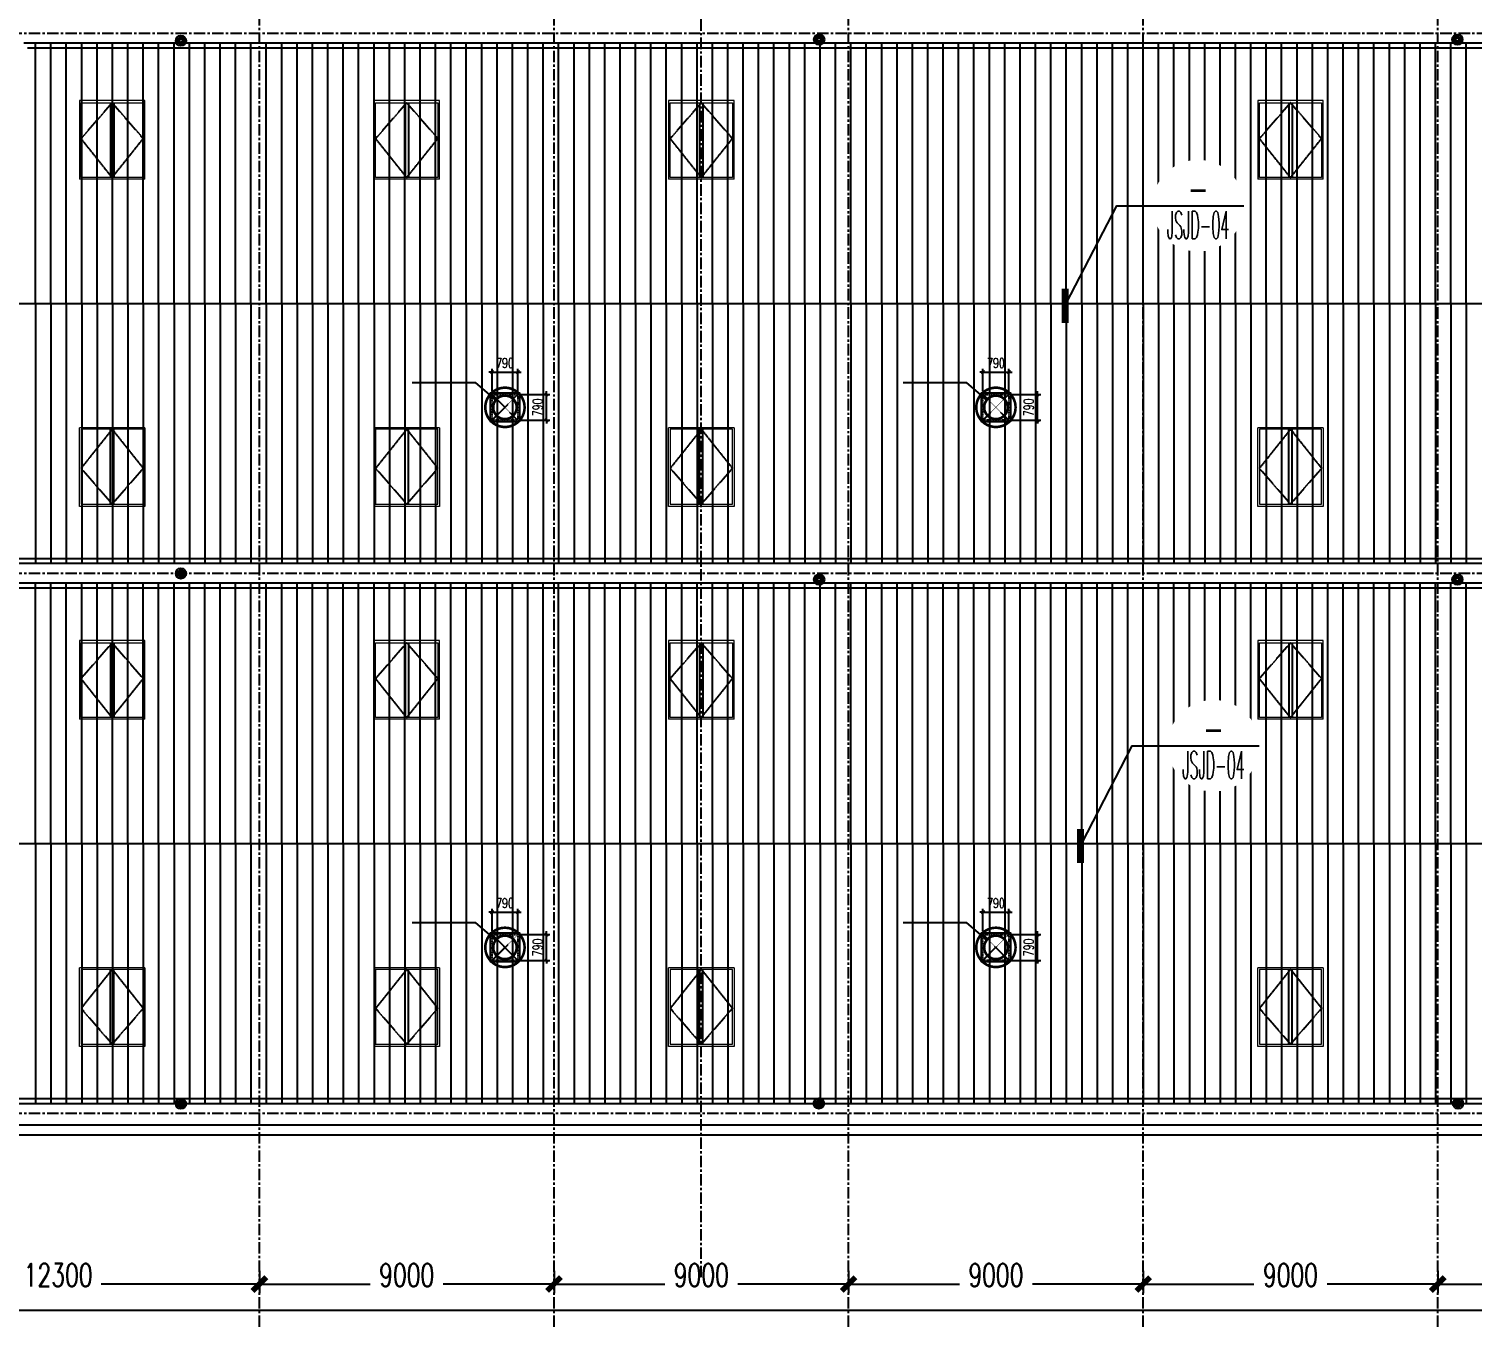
# Model space of a CAD drawing. Extents: x -599358 to 2865263, y -1062760 to 486533.
# Drawn here: x 1019328 to 1063421, y -927592 to -888050 of the extents above; entities that cross this region are included whole.
import ezdxf
from ezdxf.enums import TextEntityAlignment as Align

# ---------------------------------------------------------------- set-up
doc = ezdxf.new("R2010")
doc.units = 0
doc.set_wipeout_variables(frame=1)
for name, pattern in [('CENTER', [2, 1.25, -0.25, 0.25, -0.25]), ('DASH', [0.35, 0.25, -0.1]), ('HIDDEN', [0.375, 0.25, -0.125])]:
    doc.linetypes.add(name, pattern=pattern)
for name, color, linetype in [('3索引', 3, 'Continuous'), ('A-AXIS-DP', 126, 'Continuous'), ('A-LIN-V', 9, 'Continuous'), ('A-SFCE', 30, 'Continuous'), ('A-WINDOW', 140, 'Continuous'), ('DIM', 173, 'Continuous'), ('DIM_SYMB', 3, 'Continuous'), ('DOTE', 1, 'CENTER'), ('外框', 1, 'HIDDEN'), ('屋面板111', 6, 'Continuous'), ('暖通', 7, 'Continuous'), ('虹吸雨水斗', 6, 'Continuous')]:
    doc.layers.add(name, color=color, linetype=linetype)
doc.layers.add('成型线', color=3, linetype='Continuous', lineweight=18)
doc.styles.add('_TCH_DIM_T3', font='SIMPLEX', dxfattribs={"width": 0.705882, "bigfont": 'GBCBIG'})
doc.styles.add('DHTEXT-1', font='romans.shx', dxfattribs={"width": 0.7, "bigfont": 'chinese.shx'})
doc.styles.add('卓越符号', font='ROMANS.shx', dxfattribs={"width": 0.7, "bigfont": 'CHINESE.shx'})
doc.dimstyles.new('_TCH_ARCH&&100', dxfattribs={"dimtxt": 297.5, "dimasz": 100, "dimexe": 100, "dimexo": 100, "dimgap": 126.25, "dimtad": 1, "dimdec": 0, "dimzin": 0, "dimdsep": 46, "dimtxsty": '_TCH_DIM_T3', "dimblk": 'ARCHTICK', "dimcen": 0.09, "dimclrt": 7, "dimazin": 2, "dimtfac": 1, "dimtdec": 0, "dimtix": 1, "dimtmove": 2, "dimatfit": 3, "dimfxl": 0, "dimtolj": 1, "dimtzin": 0, "dimarcsym": 0})
doc.dimstyles.new('ZN280', dxfattribs={"dimscale": 280, "dimtxt": 2.5, "dimasz": 1.5, "dimexe": 1, "dimexo": 2, "dimgap": 0.9, "dimtad": 1, "dimdec": 0, "dimdsep": 46, "dimtxsty": 'DHTEXT-1', "dimblk": 'ARCHTICK', "dimcen": 2.5, "dimclrd": 173, "dimclre": 173, "dimclrt": 7, "dimazin": 2, "dimtfac": 1, "dimtdec": 0, "dimtix": 1, "dimtmove": 2, "dimatfit": 3, "dimfxl": 0, "dimarcsym": 0})

# ---------------------------------------------------------------- blocks, each defined once
blk = doc.blocks.new('_ArchTick')
at = {"color": 0, "linetype": 'ByBlock', "const_width": 0.4}
blk.add_lwpolyline([(-0.5, -0.5), (0.5, 0.5)], dxfattribs=at)
blk = doc.blocks.new('*D1221')
at = {"layer": 'Defpoints', "color": 0, "ltscale": 2800, "transparency": 16777216}
for p in [(1014072, -925438), (1026372, -925438), (1026372, -926398)]:
    blk.add_point(p, dxfattribs=at)
at = {"layer": 'DIM', "color": 173, "linetype": 'ByBlock', "lineweight": -2, "ltscale": 2800, "transparency": 16777216}
for p, q in [((1014072, -925998), (1014072, -926678)), ((1014072, -926398), (1018909, -926398)), ((1026372, -926398), (1021536, -926398)), ((1026372, -925998), (1026372, -926678))]:
    blk.add_line(p, q, dxfattribs=at)
at = {"layer": 'DIM', "color": 173, "lineweight": -2, "ltscale": 2800, "transparency": 16777216, "xscale": 420, "yscale": 420, "zscale": 420, "rotation": 180}
blk.add_blockref('_ArchTick', (1014072, -926398), dxfattribs=at)
at = {"layer": 'DIM', "color": 173, "lineweight": -2, "ltscale": 2800, "transparency": 16777216, "xscale": 420, "yscale": 420, "zscale": 420}
blk.add_blockref('_ArchTick', (1026372, -926398), dxfattribs=at)
at = {"layer": 'DIM', "color": 7, "ltscale": 2800, "transparency": 16777216, "insert": (1020222, -926123), "char_height": 700, "attachment_point": 5, "style": 'DHTEXT-1'}
blk.add_mtext('12300', dxfattribs=at)
blk = doc.blocks.new('*D1222')
at = {"layer": 'Defpoints', "color": 0, "ltscale": 2800, "transparency": 16777216}
for p in [(1026372, -925438), (1035372, -925438), (1035372, -926398)]:
    blk.add_point(p, dxfattribs=at)
at = {"layer": 'DIM', "color": 173, "linetype": 'ByBlock', "lineweight": -2, "ltscale": 2800, "transparency": 16777216}
for p, q in [((1026372, -925998), (1026372, -926678)), ((1026372, -926398), (1029757, -926398)), ((1035372, -926398), (1031988, -926398)), ((1035372, -925998), (1035372, -926678))]:
    blk.add_line(p, q, dxfattribs=at)
at = {"layer": 'DIM', "color": 173, "lineweight": -2, "ltscale": 2800, "transparency": 16777216, "xscale": 420, "yscale": 420, "zscale": 420, "rotation": 180}
blk.add_blockref('_ArchTick', (1026372, -926398), dxfattribs=at)
at = {"layer": 'DIM', "color": 173, "lineweight": -2, "ltscale": 2800, "transparency": 16777216, "xscale": 420, "yscale": 420, "zscale": 420}
blk.add_blockref('_ArchTick', (1035372, -926398), dxfattribs=at)
at = {"layer": 'DIM', "color": 7, "ltscale": 2800, "transparency": 16777216, "insert": (1030872, -926123), "char_height": 700, "attachment_point": 5, "style": 'DHTEXT-1'}
blk.add_mtext('9000', dxfattribs=at)
blk = doc.blocks.new('*D1223')
at = {"layer": 'Defpoints', "color": 0, "ltscale": 2800, "transparency": 16777216}
for p in [(1035372, -925438), (1044372, -925438), (1044372, -926398)]:
    blk.add_point(p, dxfattribs=at)
at = {"layer": 'DIM', "color": 173, "linetype": 'ByBlock', "lineweight": -2, "ltscale": 2800, "transparency": 16777216}
for p, q in [((1035372, -925998), (1035372, -926678)), ((1035372, -926398), (1038757, -926398)), ((1044372, -926398), (1040988, -926398)), ((1044372, -925998), (1044372, -926678))]:
    blk.add_line(p, q, dxfattribs=at)
at = {"layer": 'DIM', "color": 173, "lineweight": -2, "ltscale": 2800, "transparency": 16777216, "xscale": 420, "yscale": 420, "zscale": 420, "rotation": 180}
blk.add_blockref('_ArchTick', (1035372, -926398), dxfattribs=at)
at = {"layer": 'DIM', "color": 173, "lineweight": -2, "ltscale": 2800, "transparency": 16777216, "xscale": 420, "yscale": 420, "zscale": 420}
blk.add_blockref('_ArchTick', (1044372, -926398), dxfattribs=at)
at = {"layer": 'DIM', "color": 7, "ltscale": 2800, "transparency": 16777216, "insert": (1039872, -926123), "char_height": 700, "attachment_point": 5, "style": 'DHTEXT-1'}
blk.add_mtext('9000', dxfattribs=at)
blk = doc.blocks.new('*D1224')
at = {"layer": 'Defpoints', "color": 0, "ltscale": 2800, "transparency": 16777216}
for p in [(1044372, -925438), (1053372, -925438), (1053372, -926398)]:
    blk.add_point(p, dxfattribs=at)
at = {"layer": 'DIM', "color": 173, "linetype": 'ByBlock', "lineweight": -2, "ltscale": 2800, "transparency": 16777216}
for p, q in [((1044372, -925998), (1044372, -926678)), ((1044372, -926398), (1047757, -926398)), ((1053372, -926398), (1049988, -926398)), ((1053372, -925998), (1053372, -926678))]:
    blk.add_line(p, q, dxfattribs=at)
at = {"layer": 'DIM', "color": 173, "lineweight": -2, "ltscale": 2800, "transparency": 16777216, "xscale": 420, "yscale": 420, "zscale": 420, "rotation": 180}
blk.add_blockref('_ArchTick', (1044372, -926398), dxfattribs=at)
at = {"layer": 'DIM', "color": 173, "lineweight": -2, "ltscale": 2800, "transparency": 16777216, "xscale": 420, "yscale": 420, "zscale": 420}
blk.add_blockref('_ArchTick', (1053372, -926398), dxfattribs=at)
at = {"layer": 'DIM', "color": 7, "ltscale": 2800, "transparency": 16777216, "insert": (1048872, -926123), "char_height": 700, "attachment_point": 5, "style": 'DHTEXT-1'}
blk.add_mtext('9000', dxfattribs=at)
blk = doc.blocks.new('*D1225')
at = {"layer": 'Defpoints', "color": 0, "ltscale": 2800, "transparency": 16777216}
for p in [(1053372, -925438), (1062372, -925438), (1062372, -926398)]:
    blk.add_point(p, dxfattribs=at)
at = {"layer": 'DIM', "color": 173, "linetype": 'ByBlock', "lineweight": -2, "ltscale": 2800, "transparency": 16777216}
for p, q in [((1053372, -925998), (1053372, -926678)), ((1053372, -926398), (1056757, -926398)), ((1062372, -926398), (1058988, -926398)), ((1062372, -925998), (1062372, -926678))]:
    blk.add_line(p, q, dxfattribs=at)
at = {"layer": 'DIM', "color": 173, "lineweight": -2, "ltscale": 2800, "transparency": 16777216, "xscale": 420, "yscale": 420, "zscale": 420, "rotation": 180}
blk.add_blockref('_ArchTick', (1053372, -926398), dxfattribs=at)
at = {"layer": 'DIM', "color": 173, "lineweight": -2, "ltscale": 2800, "transparency": 16777216, "xscale": 420, "yscale": 420, "zscale": 420}
blk.add_blockref('_ArchTick', (1062372, -926398), dxfattribs=at)
at = {"layer": 'DIM', "color": 7, "ltscale": 2800, "transparency": 16777216, "insert": (1057872, -926123), "char_height": 700, "attachment_point": 5, "style": 'DHTEXT-1'}
blk.add_mtext('9000', dxfattribs=at)
blk = doc.blocks.new('*D1226')
at = {"layer": 'Defpoints', "color": 0, "ltscale": 2800, "transparency": 16777216}
for p in [(1062372, -925438), (1071372, -925438), (1071372, -926398)]:
    blk.add_point(p, dxfattribs=at)
at = {"layer": 'DIM', "color": 173, "linetype": 'ByBlock', "lineweight": -2, "ltscale": 2800, "transparency": 16777216}
for p, q in [((1062372, -925998), (1062372, -926678)), ((1062372, -926398), (1065757, -926398)), ((1071372, -926398), (1067988, -926398)), ((1071372, -925998), (1071372, -926678))]:
    blk.add_line(p, q, dxfattribs=at)
at = {"layer": 'DIM', "color": 173, "lineweight": -2, "ltscale": 2800, "transparency": 16777216, "xscale": 420, "yscale": 420, "zscale": 420, "rotation": 180}
blk.add_blockref('_ArchTick', (1062372, -926398), dxfattribs=at)
at = {"layer": 'DIM', "color": 173, "lineweight": -2, "ltscale": 2800, "transparency": 16777216, "xscale": 420, "yscale": 420, "zscale": 420}
blk.add_blockref('_ArchTick', (1071372, -926398), dxfattribs=at)
at = {"layer": 'DIM', "color": 7, "ltscale": 2800, "transparency": 16777216, "insert": (1066872, -926123), "char_height": 700, "attachment_point": 5, "style": 'DHTEXT-1'}
blk.add_mtext('9000', dxfattribs=at)
blk = doc.blocks.new('*D1246')
at = {"layer": 'Defpoints', "color": 0, "ltscale": 2800, "transparency": 16777216}
for p in [(1013172, -925538), (1171172, -925538), (1171172, -927198)]:
    blk.add_point(p, dxfattribs=at)
at = {"layer": 'DIM', "color": 173, "linetype": 'ByBlock', "lineweight": -2, "ltscale": 2800, "transparency": 16777216}
for p, q in [((1013172, -926098), (1013172, -927478)), ((1171172, -926098), (1171172, -927478)), ((1013172, -927198), (1090625, -927198)), ((1171172, -927198), (1093719, -927198))]:
    blk.add_line(p, q, dxfattribs=at)
at = {"layer": 'DIM', "color": 173, "lineweight": -2, "ltscale": 2800, "transparency": 16777216, "xscale": 420, "yscale": 420, "zscale": 420, "rotation": 180}
blk.add_blockref('_ArchTick', (1013172, -927198), dxfattribs=at)
at = {"layer": 'DIM', "color": 173, "lineweight": -2, "ltscale": 2800, "transparency": 16777216, "xscale": 420, "yscale": 420, "zscale": 420}
blk.add_blockref('_ArchTick', (1171172, -927198), dxfattribs=at)
at = {"layer": 'DIM', "color": 7, "ltscale": 2800, "transparency": 16777216, "insert": (1092172, -926923), "char_height": 700, "attachment_point": 5, "style": 'DHTEXT-1'}
blk.add_mtext('158000', dxfattribs=at)
blk = doc.blocks.new('卓越-指向索引')
blk.add_wipeout([(0, 5), (-0.52, 4.97), (-1.04, 4.89), (-1.55, 4.76), (-2.03, 4.57), (-2.5, 4.33), (-2.94, 4.05), (-3.35, 3.72), (-3.72, 3.35), (-4.05, 2.94), (-4.33, 2.5), (-4.57, 2.03), (-4.76, 1.55), (-4.89, 1.04), (-4.97, 0.52), (-5, 0), (-4.97, -0.52), (-4.89, -1.04), (-4.76, -1.55), (-4.57, -2.03), (-4.33, -2.5), (-4.05, -2.94), (-3.72, -3.35), (-3.35, -3.72), (-2.94, -4.05), (-2.5, -4.33), (-2.03, -4.57), (-1.55, -4.76), (-1.04, -4.89), (-0.52, -4.97), (0, -5), (0.52, -4.97), (1.04, -4.89), (1.55, -4.76), (2.03, -4.57), (2.5, -4.33), (2.94, -4.05), (3.35, -3.72), (3.72, -3.35), (4.05, -2.94), (4.33, -2.5), (4.57, -2.03), (4.76, -1.55), (4.89, -1.04), (4.97, -0.52), (5, 0), (4.97, 0.52), (4.89, 1.04), (4.76, 1.55), (4.57, 2.03), (4.33, 2.5), (4.05, 2.94), (3.72, 3.35), (3.35, 3.72), (2.94, 4.05), (2.5, 4.33), (2.03, 4.57), (1.55, 4.76), (1.04, 4.89), (0.52, 4.97)])
blk.add_line((-5, 0), (5, 0))
at = {"color": 0, "style": '卓越符号', "width": 0.7, "flags": 8}
blk.add_attdef('索引编号', text='', height=3, dxfattribs=at).set_placement((0, 0.37), align=Align.CENTER)
at = {"color": 0, "style": '卓越符号', "width": 0.892319, "flags": 8}
blk.add_attdef('图号', text='', height=3, dxfattribs=at).set_placement((-3.41, -3.6), (3.41, -3.6), align=Align.FIT)
blk = doc.blocks.new('“奔腾”虹吸雨水斗')
at = {"layer": '虹吸雨水斗', "lineweight": 25}
for p, q in [((946944, 86685), (947028, 86658)), ((947028, 86641), (946944, 86614)), ((947032, 86673), (946946, 86692)), ((946946, 86607), (947032, 86625)), ((946982, 86753), (947040, 86688)), ((947040, 86611), (946982, 86546)), ((947052, 86699), (946987, 86758)), ((946987, 86541), (947052, 86600)), ((947048, 86793), (947066, 86707)), ((947066, 86592), (947048, 86506)), ((947082, 86711), (947055, 86795)), ((947055, 86504), (947082, 86587)), ((947125, 86795), (947098, 86711)), ((947098, 86587), (947125, 86504)), ((947114, 86707), (947132, 86793)), ((947132, 86506), (947114, 86592)), ((947194, 86758), (947128, 86699)), ((947128, 86600), (947194, 86541)), ((947140, 86688), (947199, 86753)), ((947199, 86546), (947140, 86611)), ((947234, 86692), (947148, 86673)), ((947148, 86625), (947234, 86607)), ((947152, 86658), (947236, 86685)), ((947236, 86614), (947152, 86641))]:
    blk.add_line(p, q, dxfattribs=at)
for radius in [150, 47.6]:
    blk.add_circle((947090, 86649), radius, dxfattribs=at)
for centre, start, end in [((947025, 86649), 291.6382, 68.3675), ((947034, 86682), 261.6382, 38.3675), ((947034, 86617), 321.6382, 98.3675), ((947057, 86706), 231.6382, 8.3675), ((947057, 86593), 351.6382, 128.3675), ((947090, 86715), 201.6382, 338.3675), ((947090, 86584), 21.6382, 158.3675), ((947123, 86706), 171.6382, 308.3675), ((947123, 86593), 51.6382, 188.3675), ((947147, 86682), 141.6382, 278.3675), ((947147, 86617), 81.6382, 218.3675), ((947155, 86649), 111.6382, 248.3675)]:
    blk.add_arc(centre, 8.82, start, end, dxfattribs=at)
blk = doc.blocks.new('*D1776')
at = {"layer": 'A-AXIS-DP', "color": 0, "lineweight": -2, "transparency": 16777216}
for p, q in [((-1274, 395), (-1274, 495)), ((-495, 395), (-1374, 395)), ((-1274, 395), (-1274, -395)), ((-495, -395), (-1374, -395)), ((-1274, -395), (-1274, -495))]:
    blk.add_line(p, q, dxfattribs=at)
at = {"layer": 'Defpoints', "color": 0, "transparency": 16777216}
for p in [(-395, 395), (-1274, -395), (-395, -395)]:
    blk.add_point(p, dxfattribs=at)
at = {"layer": 'A-AXIS-DP', "color": 0, "lineweight": -2, "transparency": 16777216, "xscale": 100, "yscale": 100, "zscale": 100}
for p, rotation in [((-1274, 395), 270), ((-1274, -395), 90)]:
    blk.add_blockref('_ArchTick', p, dxfattribs=dict(at, rotation=rotation))
at = {"layer": 'A-AXIS-DP', "color": 7, "transparency": 16777216, "insert": (-999, 0), "char_height": 297.5, "attachment_point": 5, "rotation": 270, "style": '_TCH_DIM_T3'}
blk.add_mtext('\\A1;790', dxfattribs=at)
blk = doc.blocks.new('*D1777')
at = {"layer": 'A-AXIS-DP', "color": 0, "lineweight": -2, "transparency": 16777216}
for p, q in [((-395, -495), (-395, -1178)), ((395, -495), (395, -1178)), ((-395, -1078), (-495, -1078)), ((395, -1078), (-395, -1078)), ((395, -1078), (495, -1078))]:
    blk.add_line(p, q, dxfattribs=at)
at = {"layer": 'Defpoints', "color": 0, "transparency": 16777216}
for p in [(-395, -395), (395, -395), (-395, -1078)]:
    blk.add_point(p, dxfattribs=at)
at = {"layer": 'A-AXIS-DP', "color": 0, "lineweight": -2, "transparency": 16777216, "xscale": 100, "yscale": 100, "zscale": 100}
blk.add_blockref('_ArchTick', (-395, -1078), dxfattribs=at)
at = {"layer": 'A-AXIS-DP', "color": 0, "lineweight": -2, "transparency": 16777216, "xscale": 100, "yscale": 100, "zscale": 100, "rotation": 180}
blk.add_blockref('_ArchTick', (395, -1078), dxfattribs=at)
at = {"layer": 'A-AXIS-DP', "color": 7, "transparency": 16777216, "insert": (0, -1353), "char_height": 297.5, "attachment_point": 5, "rotation": 180, "style": '_TCH_DIM_T3'}
blk.add_mtext('\\A1;790', dxfattribs=at)
blk = doc.blocks.new('tc')
at = {"color": 2}
for p, q in [((106263, -20239), (106263, -22524)), ((106364, -20239), (106364, -22524))]:
    blk.add_line(p, q, dxfattribs=at)
at = {"layer": '外框'}
for points in [[(106313, -22524), (105363, -21332), (106313, -20239)], [(106313, -22524), (107263, -21332), (106313, -20239)]]:
    blk.add_lwpolyline(points, dxfattribs=at)
at = {"layer": '成型线'}
blk.add_line((105313, -22569), (107313, -22569), dxfattribs=at)
blk.add_lwpolyline([(105313, -22569), (105313, -20169), (107313, -20169), (107313, -22569)], dxfattribs=at)
blk.add_lwpolyline([(105363, -22524), (107263, -22524), (107263, -20239), (105363, -20239)], close=True, dxfattribs=at)
blk = doc.blocks.new('423432432222')
at = {"xscale": -1}
blk.add_blockref('tc', (472909, 740689), dxfattribs=at)
at = {"rotation": 180}
blk.add_blockref('tc', (472909, 687951), dxfattribs=at)
blk = doc.blocks.new('A$Cf7faade6')
at = {"layer": 'A-WINDOW'}
for p in [(-358796, -772070), (-349796, -772070), (-340796, -772070), (-322796, -772070), (-358796, -788570), (-349796, -788570), (-340796, -788570), (-322796, -788570)]:
    blk.add_blockref('423432432222', p, dxfattribs=at)
blk = doc.blocks.new('fengji')
at = {"layer": 'DIM_SYMB'}
for p, q in [((324.2, -267.9), (884.2, -747.9)), ((884.2, -747.9), (2834.2, -747.9))]:
    blk.add_line(p, q, dxfattribs=at)
at = {"layer": 'DIM_SYMB', "const_width": 40}
blk.add_lwpolyline([(310.3, -253.5, -1), (338.1, -282.3, -1)], format="xyb", close=True, dxfattribs=at)
at = {"layer": '暖通', "color": 7, "linetype": 'DASH', "ltscale": 0.5}
for p, q in [((-395, 395), (395, -395)), ((395, 395), (-395, -395))]:
    blk.add_line(p, q, dxfattribs=at)
at = {"layer": '暖通', "color": 7, "const_width": 79.8}
for points in [[(0, -600.2, -1), (0, 600.2, -1)], [(0, -600.2, 1), (0, 600.2, 1)]]:
    blk.add_lwpolyline(points, format="xyb", dxfattribs=at)
at = {"layer": '暖通', "color": 7, "ltscale": 0.5}
blk.add_lwpolyline([(-445, 445), (445, 445), (445, -445), (-445, -445)], close=True, dxfattribs=at)
at = {"layer": '暖通', "color": 7, "linetype": 'DASH', "const_width": 79.8}
for points in [[(0, -358.3, -1), (0, 358.3, -1)], [(0, -358.3, 1), (0, 358.3, 1)]]:
    blk.add_lwpolyline(points, format="xyb", dxfattribs=at)
at = {"layer": '暖通', "color": 7, "linetype": 'DASH', "ltscale": 0.5}
blk.add_lwpolyline([(-395, 395), (395, 395), (395, -395), (-395, -395)], close=True, dxfattribs=at)
at = {"layer": 'A-AXIS-DP'}
for p1, distance, picture, middle in [((-395, 395), -879.2, '*D1776', (-999.2, 0)), ((395, -395), 682.9, '*D1777', (0, -1352.9))]:
    dim = blk.add_aligned_dim(p1=p1, p2=(-395, -395), distance=distance, dimstyle='_TCH_ARCH&&100', dxfattribs=at)
    dim.commit()
    dim.dimension.update_dxf_attribs({"geometry": picture, "text_midpoint": middle})
blk = doc.blocks.new('A$C9572bd8b')
at = {"layer": '暖通', "rotation": 180}
for p in [(19800, -60925), (34800, -60925), (19800, -77425), (34800, -77425)]:
    blk.add_blockref('fengji', p, dxfattribs=at)

msp = doc.modelspace()

# ---------------------------------------------------------------- linework, layer by layer
at = {"layer": '3索引'}
for points in [[(1051022.4, -896437.9), (1052564.5, -893452), (1055049.8, -893452)], [(1051492.4, -912937.9), (1053034.5, -909952), (1055519.8, -909952)]]:
    msp.add_lwpolyline(points, dxfattribs=at)
at = {"layer": '3索引', "linetype": 'DASH', "ltscale": 1400, "const_width": 140}
for points in [[(1050946.7, -896962), (1051022.4, -896962), (1051022.4, -896060.4), (1050946.7, -896060.4)], [(1051416.7, -913462), (1051492.4, -913462), (1051492.4, -912560.4), (1051416.7, -912560.4)]]:
    msp.add_lwpolyline(points, close=True, dxfattribs=at)
at = {"layer": 'A-LIN-V'}
for points in [[(1170872.4, -888637.9), (1019285, -888637.9)], [(1170872.4, -904237.9), (1014224.6, -904237.9)], [(1170872.4, -905137.9), (1013772.4, -905137.9)], [(1170872.4, -920737.9), (1013472.4, -920737.9)]]:
    msp.add_lwpolyline(points, dxfattribs=at)
at = {"layer": 'A-SFCE'}
msp.add_line((1013472.4, -921537.9), (1170872.4, -921537.9), dxfattribs=at)
for points in [[(1013772.4, -906687.9), (1013172.4, -906687.9), (1013172.4, -921837.9), (1171172.4, -921837.9), (1171172.4, -921837.9), (1171172.4, -838037.9), (1034647.5, -838037.9), (1013172.4, -904240.4), (1013172.4, -905187.9)], [(1016018.8, -896437.9), (1170872.4, -896437.9)], [(1013472.4, -912937.9), (1170872.4, -912937.9)]]:
    msp.add_lwpolyline(points, dxfattribs=at)
at = {"layer": 'DOTE', "ltscale": 280}
for p, q in [((1026372.4, -927706.6), (1026372.4, -832287.9)), ((1035372.4, -927706.6), (1035372.4, -832287.9)), ((1039872.4, -926186.7), (1039872.4, -832387.9)), ((1044372.4, -927706.6), (1044372.4, -832287.9)), ((1053372.4, -927706.6), (1053372.4, -832287.9)), ((1062372.4, -927706.6), (1062372.4, -832287.9)), ((1179276.6, -888187.9), (1002976.6, -888187.9)), ((1179276.6, -904687.9), (1002976.6, -904687.9)), ((1179276.6, -921187.9), (1002976.6, -921187.9))]:
    msp.add_line(p, q, dxfattribs=at)
at = {"layer": '屋面板111', "ltscale": 2500}
for p, q in [((1019532.4, -896437.9), (1019532.4, -888487.9)), ((1020002.4, -896437.9), (1020002.4, -888487.9)), ((1020472.4, -896437.9), (1020472.4, -888487.9)), ((1020942.4, -896437.9), (1020942.4, -888487.9)), ((1021412.4, -896437.9), (1021412.4, -888487.9)), ((1021882.4, -896437.9), (1021882.4, -888487.9)), ((1022352.4, -896437.9), (1022352.4, -888487.9)), ((1022822.4, -896437.9), (1022822.4, -888487.9)), ((1023292.4, -896437.9), (1023292.4, -888487.9)), ((1023762.4, -896437.9), (1023762.4, -888487.9)), ((1024232.4, -896437.9), (1024232.4, -888487.9)), ((1024702.4, -896437.9), (1024702.4, -888487.9)), ((1025172.4, -896437.9), (1025172.4, -888487.9)), ((1025642.4, -896437.9), (1025642.4, -888487.9)), ((1026112.4, -896437.9), (1026112.4, -888487.9)), ((1026582.4, -896437.9), (1026582.4, -888487.9)), ((1027052.4, -896437.9), (1027052.4, -888487.9)), ((1027522.4, -896437.9), (1027522.4, -888487.9)), ((1027992.4, -896437.9), (1027992.4, -888487.9)), ((1028462.4, -896437.9), (1028462.4, -888487.9)), ((1028932.4, -896437.9), (1028932.4, -888487.9)), ((1029402.4, -896437.9), (1029402.4, -888487.9)), ((1029872.4, -896437.9), (1029872.4, -888487.9)), ((1030342.4, -896437.9), (1030342.4, -888487.9)), ((1030812.4, -896437.9), (1030812.4, -888487.9)), ((1031282.4, -896437.9), (1031282.4, -888487.9)), ((1031752.4, -896437.9), (1031752.4, -888487.9)), ((1032222.4, -896437.9), (1032222.4, -888487.9)), ((1032692.4, -896437.9), (1032692.4, -888487.9)), ((1033162.4, -896437.9), (1033162.4, -888487.9)), ((1033632.4, -896437.9), (1033632.4, -888487.9)), ((1034102.4, -896437.9), (1034102.4, -888487.9)), ((1034572.4, -896437.9), (1034572.4, -888487.9)), ((1035042.4, -896437.9), (1035042.4, -888487.9)), ((1035512.4, -896437.9), (1035512.4, -888487.9)), ((1035982.4, -896437.9), (1035982.4, -888487.9)), ((1036452.4, -896437.9), (1036452.4, -888487.9)), ((1036922.4, -896437.9), (1036922.4, -888487.9)), ((1037392.4, -896437.9), (1037392.4, -888487.9)), ((1037862.4, -896437.9), (1037862.4, -888487.9)), ((1038332.4, -896437.9), (1038332.4, -888487.9)), ((1038802.4, -896437.9), (1038802.4, -888487.9)), ((1039272.4, -896437.9), (1039272.4, -888487.9)), ((1039742.4, -896437.9), (1039742.4, -888487.9)), ((1040212.4, -896437.9), (1040212.4, -888487.9)), ((1040682.4, -896437.9), (1040682.4, -888487.9)), ((1041152.4, -896437.9), (1041152.4, -888487.9)), ((1041622.4, -896437.9), (1041622.4, -888487.9)), ((1042092.4, -896437.9), (1042092.4, -888487.9)), ((1042562.4, -896437.9), (1042562.4, -888487.9)), ((1043032.4, -896437.9), (1043032.4, -888487.9)), ((1043502.4, -896437.9), (1043502.4, -888487.9)), ((1043972.4, -896437.9), (1043972.4, -888487.9)), ((1044442.4, -896437.9), (1044442.4, -888487.9)), ((1044912.4, -896437.9), (1044912.4, -888487.9)), ((1045382.4, -896437.9), (1045382.4, -888487.9)), ((1045852.4, -896437.9), (1045852.4, -888487.9)), ((1046322.4, -896437.9), (1046322.4, -888487.9)), ((1046792.4, -896437.9), (1046792.4, -888487.9)), ((1047262.4, -896437.9), (1047262.4, -888487.9)), ((1047732.4, -896437.9), (1047732.4, -888487.9)), ((1048202.4, -896437.9), (1048202.4, -888487.9)), ((1048672.4, -896437.9), (1048672.4, -888487.9)), ((1049142.4, -896437.9), (1049142.4, -888487.9)), ((1049612.4, -896437.9), (1049612.4, -888487.9)), ((1050082.4, -896437.9), (1050082.4, -888487.9)), ((1050552.4, -896437.9), (1050552.4, -888487.9)), ((1051022.4, -896437.9), (1051022.4, -888487.9)), ((1051492.4, -896437.9), (1051492.4, -888487.9)), ((1051962.4, -896437.9), (1051962.4, -888487.9)), ((1052432.4, -896437.9), (1052432.4, -888487.9)), ((1052902.4, -896437.9), (1052902.4, -888487.9)), ((1053372.4, -896437.9), (1053372.4, -888487.9)), ((1053842.4, -896437.9), (1053842.4, -888487.9)), ((1054312.4, -896437.9), (1054312.4, -888487.9)), ((1054782.4, -896437.9), (1054782.4, -888487.9)), ((1055252.4, -896437.9), (1055252.4, -888487.9)), ((1055722.4, -896437.9), (1055722.4, -888487.9)), ((1056192.4, -896437.9), (1056192.4, -888487.9)), ((1056662.4, -896437.9), (1056662.4, -888487.9)), ((1057132.4, -896437.9), (1057132.4, -888487.9)), ((1057602.4, -896437.9), (1057602.4, -888487.9)), ((1058072.4, -896437.9), (1058072.4, -888487.9)), ((1058542.4, -896437.9), (1058542.4, -888487.9)), ((1059012.4, -896437.9), (1059012.4, -888487.9)), ((1059482.4, -896437.9), (1059482.4, -888487.9)), ((1059952.4, -896437.9), (1059952.4, -888487.9)), ((1060422.4, -896437.9), (1060422.4, -888487.9)), ((1060892.4, -896437.9), (1060892.4, -888487.9)), ((1061362.4, -896437.9), (1061362.4, -888487.9)), ((1061832.4, -896437.9), (1061832.4, -888487.9)), ((1062302.4, -896437.9), (1062302.4, -888487.9)), ((1062772.4, -896437.9), (1062772.4, -888487.9)), ((1063242.4, -896437.9), (1063242.4, -888487.9)), ((1019532.4, -896437.9), (1019532.4, -904387.9)), ((1020002.4, -896437.9), (1020002.4, -904387.9)), ((1020472.4, -896437.9), (1020472.4, -904387.9)), ((1020942.4, -896437.9), (1020942.4, -904387.9)), ((1021412.4, -896437.9), (1021412.4, -904387.9)), ((1021882.4, -896437.9), (1021882.4, -904387.9)), ((1022352.4, -896437.9), (1022352.4, -904387.9)), ((1022822.4, -896437.9), (1022822.4, -904387.9)), ((1023292.4, -896437.9), (1023292.4, -904387.9)), ((1023762.4, -896437.9), (1023762.4, -904387.9)), ((1024232.4, -896437.9), (1024232.4, -904387.9)), ((1024702.4, -896437.9), (1024702.4, -904387.9)), ((1025172.4, -896437.9), (1025172.4, -904387.9)), ((1025642.4, -896437.9), (1025642.4, -904387.9)), ((1026112.4, -896437.9), (1026112.4, -904387.9)), ((1026582.4, -896437.9), (1026582.4, -904387.9)), ((1027052.4, -896437.9), (1027052.4, -904387.9)), ((1027522.4, -896437.9), (1027522.4, -904387.9)), ((1027992.4, -896437.9), (1027992.4, -904387.9)), ((1028462.4, -896437.9), (1028462.4, -904387.9)), ((1028932.4, -896437.9), (1028932.4, -904387.9)), ((1029402.4, -896437.9), (1029402.4, -904387.9)), ((1029872.4, -896437.9), (1029872.4, -904387.9)), ((1030342.4, -896437.9), (1030342.4, -904387.9)), ((1030812.4, -896437.9), (1030812.4, -904387.9)), ((1031282.4, -896437.9), (1031282.4, -904387.9)), ((1031752.4, -896437.9), (1031752.4, -904387.9)), ((1032222.4, -896437.9), (1032222.4, -904387.9)), ((1032692.4, -896437.9), (1032692.4, -904387.9)), ((1033162.4, -896437.9), (1033162.4, -904387.9)), ((1033632.4, -896437.9), (1033632.4, -904387.9)), ((1034102.4, -896437.9), (1034102.4, -904387.9)), ((1034572.4, -896437.9), (1034572.4, -904387.9)), ((1035042.4, -896437.9), (1035042.4, -904387.9)), ((1035512.4, -896437.9), (1035512.4, -904387.9)), ((1035982.4, -896437.9), (1035982.4, -904387.9)), ((1036452.4, -896437.9), (1036452.4, -904387.9)), ((1036922.4, -896437.9), (1036922.4, -904387.9)), ((1037392.4, -896437.9), (1037392.4, -904387.9)), ((1037862.4, -896437.9), (1037862.4, -904387.9)), ((1038332.4, -896437.9), (1038332.4, -904387.9)), ((1038802.4, -896437.9), (1038802.4, -904387.9)), ((1039272.4, -896437.9), (1039272.4, -904387.9)), ((1039742.4, -896437.9), (1039742.4, -904387.9)), ((1040212.4, -896437.9), (1040212.4, -904387.9)), ((1040682.4, -896437.9), (1040682.4, -904387.9)), ((1041152.4, -896437.9), (1041152.4, -904387.9)), ((1041622.4, -896437.9), (1041622.4, -904387.9)), ((1042092.4, -896437.9), (1042092.4, -904387.9)), ((1042562.4, -896437.9), (1042562.4, -904387.9)), ((1043032.4, -896437.9), (1043032.4, -904387.9)), ((1043502.4, -896437.9), (1043502.4, -904387.9)), ((1043972.4, -896437.9), (1043972.4, -904387.9)), ((1044442.4, -896437.9), (1044442.4, -904387.9)), ((1044912.4, -896437.9), (1044912.4, -904387.9)), ((1045382.4, -896437.9), (1045382.4, -904387.9)), ((1045852.4, -896437.9), (1045852.4, -904387.9)), ((1046322.4, -896437.9), (1046322.4, -904387.9)), ((1046792.4, -896437.9), (1046792.4, -904387.9)), ((1047262.4, -896437.9), (1047262.4, -904387.9)), ((1047732.4, -896437.9), (1047732.4, -904387.9)), ((1048202.4, -896437.9), (1048202.4, -904387.9)), ((1048672.4, -896437.9), (1048672.4, -904387.9)), ((1049142.4, -896437.9), (1049142.4, -904387.9)), ((1049612.4, -896437.9), (1049612.4, -904387.9)), ((1050082.4, -896437.9), (1050082.4, -904387.9)), ((1050552.4, -896437.9), (1050552.4, -904387.9)), ((1051022.4, -896437.9), (1051022.4, -904387.9)), ((1051492.4, -896437.9), (1051492.4, -904387.9)), ((1051962.4, -896437.9), (1051962.4, -904387.9)), ((1052432.4, -896437.9), (1052432.4, -904387.9)), ((1052902.4, -896437.9), (1052902.4, -904387.9)), ((1053372.4, -896437.9), (1053372.4, -904387.9)), ((1053842.4, -896437.9), (1053842.4, -904387.9)), ((1054312.4, -896437.9), (1054312.4, -904387.9)), ((1054782.4, -896437.9), (1054782.4, -904387.9)), ((1055252.4, -896437.9), (1055252.4, -904387.9)), ((1055722.4, -896437.9), (1055722.4, -904387.9)), ((1056192.4, -896437.9), (1056192.4, -904387.9)), ((1056662.4, -896437.9), (1056662.4, -904387.9)), ((1057132.4, -896437.9), (1057132.4, -904387.9)), ((1057602.4, -896437.9), (1057602.4, -904387.9)), ((1058072.4, -896437.9), (1058072.4, -904387.9)), ((1058542.4, -896437.9), (1058542.4, -904387.9)), ((1059012.4, -896437.9), (1059012.4, -904387.9)), ((1059482.4, -896437.9), (1059482.4, -904387.9)), ((1059952.4, -896437.9), (1059952.4, -904387.9)), ((1060422.4, -896437.9), (1060422.4, -904387.9)), ((1060892.4, -896437.9), (1060892.4, -904387.9)), ((1061362.4, -896437.9), (1061362.4, -904387.9)), ((1061832.4, -896437.9), (1061832.4, -904387.9)), ((1062302.4, -896437.9), (1062302.4, -904387.9)), ((1062772.4, -896437.9), (1062772.4, -904387.9)), ((1063242.4, -896437.9), (1063242.4, -904387.9)), ((1019532.4, -912937.9), (1019532.4, -904987.9)), ((1020002.4, -912937.9), (1020002.4, -904987.9)), ((1020472.4, -912937.9), (1020472.4, -904987.9)), ((1020942.4, -912937.9), (1020942.4, -904987.9)), ((1021412.4, -912937.9), (1021412.4, -904987.9)), ((1021882.4, -912937.9), (1021882.4, -904987.9)), ((1022352.4, -912937.9), (1022352.4, -904987.9)), ((1022822.4, -912937.9), (1022822.4, -904987.9)), ((1023292.4, -912937.9), (1023292.4, -904987.9)), ((1023762.4, -912937.9), (1023762.4, -904987.9)), ((1024232.4, -912937.9), (1024232.4, -904987.9)), ((1024702.4, -912937.9), (1024702.4, -904987.9)), ((1025172.4, -912937.9), (1025172.4, -904987.9)), ((1025642.4, -912937.9), (1025642.4, -904987.9)), ((1026112.4, -912937.9), (1026112.4, -904987.9)), ((1026582.4, -912937.9), (1026582.4, -904987.9)), ((1027052.4, -912937.9), (1027052.4, -904987.9)), ((1027522.4, -912937.9), (1027522.4, -904987.9)), ((1027992.4, -912937.9), (1027992.4, -904987.9)), ((1028462.4, -912937.9), (1028462.4, -904987.9)), ((1028932.4, -912937.9), (1028932.4, -904987.9)), ((1029402.4, -912937.9), (1029402.4, -904987.9)), ((1029872.4, -912937.9), (1029872.4, -904987.9)), ((1030342.4, -912937.9), (1030342.4, -904987.9)), ((1030812.4, -912937.9), (1030812.4, -904987.9)), ((1031282.4, -912937.9), (1031282.4, -904987.9)), ((1031752.4, -912937.9), (1031752.4, -904987.9)), ((1032222.4, -912937.9), (1032222.4, -904987.9)), ((1032692.4, -912937.9), (1032692.4, -904987.9)), ((1033162.4, -912937.9), (1033162.4, -904987.9)), ((1033632.4, -912937.9), (1033632.4, -904987.9)), ((1034102.4, -912937.9), (1034102.4, -904987.9)), ((1034572.4, -912937.9), (1034572.4, -904987.9)), ((1035042.4, -912937.9), (1035042.4, -904987.9)), ((1035512.4, -912937.9), (1035512.4, -904987.9)), ((1035982.4, -912937.9), (1035982.4, -904987.9)), ((1036452.4, -912937.9), (1036452.4, -904987.9)), ((1036922.4, -912937.9), (1036922.4, -904987.9)), ((1037392.4, -912937.9), (1037392.4, -904987.9)), ((1037862.4, -912937.9), (1037862.4, -904987.9)), ((1038332.4, -912937.9), (1038332.4, -904987.9)), ((1038802.4, -912937.9), (1038802.4, -904987.9)), ((1039272.4, -912937.9), (1039272.4, -904987.9)), ((1039742.4, -912937.9), (1039742.4, -904987.9)), ((1040212.4, -912937.9), (1040212.4, -904987.9)), ((1040682.4, -912937.9), (1040682.4, -904987.9)), ((1041152.4, -912937.9), (1041152.4, -904987.9)), ((1041622.4, -912937.9), (1041622.4, -904987.9)), ((1042092.4, -912937.9), (1042092.4, -904987.9)), ((1042562.4, -912937.9), (1042562.4, -904987.9)), ((1043032.4, -912937.9), (1043032.4, -904987.9)), ((1043502.4, -912937.9), (1043502.4, -904987.9)), ((1043972.4, -912937.9), (1043972.4, -904987.9)), ((1044442.4, -912937.9), (1044442.4, -904987.9)), ((1044912.4, -912937.9), (1044912.4, -904987.9)), ((1045382.4, -912937.9), (1045382.4, -904987.9)), ((1045852.4, -912937.9), (1045852.4, -904987.9)), ((1046322.4, -912937.9), (1046322.4, -904987.9)), ((1046792.4, -912937.9), (1046792.4, -904987.9)), ((1047262.4, -912937.9), (1047262.4, -904987.9)), ((1047732.4, -912937.9), (1047732.4, -904987.9)), ((1048202.4, -912937.9), (1048202.4, -904987.9)), ((1048672.4, -912937.9), (1048672.4, -904987.9)), ((1049142.4, -912937.9), (1049142.4, -904987.9)), ((1049612.4, -912937.9), (1049612.4, -904987.9)), ((1050082.4, -912937.9), (1050082.4, -904987.9)), ((1050552.4, -912937.9), (1050552.4, -904987.9)), ((1051022.4, -912937.9), (1051022.4, -904987.9)), ((1051492.4, -912937.9), (1051492.4, -904987.9)), ((1051962.4, -912937.9), (1051962.4, -904987.9)), ((1052432.4, -912937.9), (1052432.4, -904987.9)), ((1052902.4, -912937.9), (1052902.4, -904987.9)), ((1053372.4, -912937.9), (1053372.4, -904987.9)), ((1053842.4, -912937.9), (1053842.4, -904987.9)), ((1054312.4, -912937.9), (1054312.4, -904987.9)), ((1054782.4, -912937.9), (1054782.4, -904987.9)), ((1055252.4, -912937.9), (1055252.4, -904987.9)), ((1055722.4, -912937.9), (1055722.4, -904987.9)), ((1056192.4, -912937.9), (1056192.4, -904987.9)), ((1056662.4, -912937.9), (1056662.4, -904987.9)), ((1057132.4, -912937.9), (1057132.4, -904987.9)), ((1057602.4, -912937.9), (1057602.4, -904987.9)), ((1058072.4, -912937.9), (1058072.4, -904987.9)), ((1058542.4, -912937.9), (1058542.4, -904987.9)), ((1059012.4, -912937.9), (1059012.4, -904987.9)), ((1059482.4, -912937.9), (1059482.4, -904987.9)), ((1059952.4, -912937.9), (1059952.4, -904987.9)), ((1060422.4, -912937.9), (1060422.4, -904987.9)), ((1060892.4, -912937.9), (1060892.4, -904987.9)), ((1061362.4, -912937.9), (1061362.4, -904987.9)), ((1061832.4, -912937.9), (1061832.4, -904987.9)), ((1062302.4, -912937.9), (1062302.4, -904987.9)), ((1062772.4, -912937.9), (1062772.4, -904987.9)), ((1063242.4, -912937.9), (1063242.4, -904987.9)), ((1019532.4, -912937.9), (1019532.4, -920887.9)), ((1020002.4, -912937.9), (1020002.4, -920887.9)), ((1020472.4, -912937.9), (1020472.4, -920887.9)), ((1020942.4, -912937.9), (1020942.4, -920887.9)), ((1021412.4, -912937.9), (1021412.4, -920887.9)), ((1021882.4, -912937.9), (1021882.4, -920887.9)), ((1022352.4, -912937.9), (1022352.4, -920887.9)), ((1022822.4, -912937.9), (1022822.4, -920887.9)), ((1023292.4, -912937.9), (1023292.4, -920887.9)), ((1023762.4, -912937.9), (1023762.4, -920887.9)), ((1024232.4, -912937.9), (1024232.4, -920887.9)), ((1024702.4, -912937.9), (1024702.4, -920887.9)), ((1025172.4, -912937.9), (1025172.4, -920887.9)), ((1025642.4, -912937.9), (1025642.4, -920887.9)), ((1026112.4, -912937.9), (1026112.4, -920887.9)), ((1026582.4, -912937.9), (1026582.4, -920887.9)), ((1027052.4, -912937.9), (1027052.4, -920887.9)), ((1027522.4, -912937.9), (1027522.4, -920887.9)), ((1027992.4, -912937.9), (1027992.4, -920887.9)), ((1028462.4, -912937.9), (1028462.4, -920887.9)), ((1028932.4, -912937.9), (1028932.4, -920887.9)), ((1029402.4, -912937.9), (1029402.4, -920887.9)), ((1029872.4, -912937.9), (1029872.4, -920887.9)), ((1030342.4, -912937.9), (1030342.4, -920887.9)), ((1030812.4, -912937.9), (1030812.4, -920887.9)), ((1031282.4, -912937.9), (1031282.4, -920887.9)), ((1031752.4, -912937.9), (1031752.4, -920887.9)), ((1032222.4, -912937.9), (1032222.4, -920887.9)), ((1032692.4, -912937.9), (1032692.4, -920887.9)), ((1033162.4, -912937.9), (1033162.4, -920887.9)), ((1033632.4, -912937.9), (1033632.4, -920887.9)), ((1034102.4, -912937.9), (1034102.4, -920887.9)), ((1034572.4, -912937.9), (1034572.4, -920887.9)), ((1035042.4, -912937.9), (1035042.4, -920887.9)), ((1035512.4, -912937.9), (1035512.4, -920887.9)), ((1035982.4, -912937.9), (1035982.4, -920887.9)), ((1036452.4, -912937.9), (1036452.4, -920887.9)), ((1036922.4, -912937.9), (1036922.4, -920887.9)), ((1037392.4, -912937.9), (1037392.4, -920887.9)), ((1037862.4, -912937.9), (1037862.4, -920887.9)), ((1038332.4, -912937.9), (1038332.4, -920887.9)), ((1038802.4, -912937.9), (1038802.4, -920887.9)), ((1039272.4, -912937.9), (1039272.4, -920887.9)), ((1039742.4, -912937.9), (1039742.4, -920887.9)), ((1040212.4, -912937.9), (1040212.4, -920887.9)), ((1040682.4, -912937.9), (1040682.4, -920887.9)), ((1041152.4, -912937.9), (1041152.4, -920887.9)), ((1041622.4, -912937.9), (1041622.4, -920887.9)), ((1042092.4, -912937.9), (1042092.4, -920887.9)), ((1042562.4, -912937.9), (1042562.4, -920887.9)), ((1043032.4, -912937.9), (1043032.4, -920887.9)), ((1043502.4, -912937.9), (1043502.4, -920887.9)), ((1043972.4, -912937.9), (1043972.4, -920887.9)), ((1044442.4, -912937.9), (1044442.4, -920887.9)), ((1044912.4, -912937.9), (1044912.4, -920887.9)), ((1045382.4, -912937.9), (1045382.4, -920887.9)), ((1045852.4, -912937.9), (1045852.4, -920887.9)), ((1046322.4, -912937.9), (1046322.4, -920887.9)), ((1046792.4, -912937.9), (1046792.4, -920887.9)), ((1047262.4, -912937.9), (1047262.4, -920887.9)), ((1047732.4, -912937.9), (1047732.4, -920887.9)), ((1048202.4, -912937.9), (1048202.4, -920887.9)), ((1048672.4, -912937.9), (1048672.4, -920887.9)), ((1049142.4, -912937.9), (1049142.4, -920887.9)), ((1049612.4, -912937.9), (1049612.4, -920887.9)), ((1050082.4, -912937.9), (1050082.4, -920887.9)), ((1050552.4, -912937.9), (1050552.4, -920887.9)), ((1051022.4, -912937.9), (1051022.4, -920887.9)), ((1051492.4, -912937.9), (1051492.4, -920887.9)), ((1051962.4, -912937.9), (1051962.4, -920887.9)), ((1052432.4, -912937.9), (1052432.4, -920887.9)), ((1052902.4, -912937.9), (1052902.4, -920887.9)), ((1053372.4, -912937.9), (1053372.4, -920887.9)), ((1053842.4, -912937.9), (1053842.4, -920887.9)), ((1054312.4, -912937.9), (1054312.4, -920887.9)), ((1054782.4, -912937.9), (1054782.4, -920887.9)), ((1055252.4, -912937.9), (1055252.4, -920887.9)), ((1055722.4, -912937.9), (1055722.4, -920887.9)), ((1056192.4, -912937.9), (1056192.4, -920887.9)), ((1056662.4, -912937.9), (1056662.4, -920887.9)), ((1057132.4, -912937.9), (1057132.4, -920887.9)), ((1057602.4, -912937.9), (1057602.4, -920887.9)), ((1058072.4, -912937.9), (1058072.4, -920887.9)), ((1058542.4, -912937.9), (1058542.4, -920887.9)), ((1059012.4, -912937.9), (1059012.4, -920887.9)), ((1059482.4, -912937.9), (1059482.4, -920887.9)), ((1059952.4, -912937.9), (1059952.4, -920887.9)), ((1060422.4, -912937.9), (1060422.4, -920887.9)), ((1060892.4, -912937.9), (1060892.4, -920887.9)), ((1061362.4, -912937.9), (1061362.4, -920887.9)), ((1061832.4, -912937.9), (1061832.4, -920887.9)), ((1062302.4, -912937.9), (1062302.4, -920887.9)), ((1062772.4, -912937.9), (1062772.4, -920887.9)), ((1063242.4, -912937.9), (1063242.4, -920887.9))]:
    msp.add_line(p, q, dxfattribs=at)
for points in [[(1170872.4, -888487.9), (1019175.9, -888487.9)], [(1170872.4, -904387.9), (1014018.2, -904387.9)], [(1170872.4, -904987.9), (1013772.4, -904987.9)], [(1170872.4, -920887.9), (1013472.4, -920887.9)]]:
    msp.add_lwpolyline(points, dxfattribs=at)

# ---------------------------------------------------------------- block references
at = {"layer": '虹吸雨水斗', "xscale": 1.061320754715, "yscale": 1.061320754715, "zscale": 1.061320754715}
for p in [(18806.1, -980375), (38306.1, -980339), (57806.1, -980339), (18806.1, -996650.7), (38306.1, -996839), (57806.1, -996838.1), (18806.1, -1012850.7), (38296.2, -1012843.5), (57826.4, -1012846.1)]:
    msp.add_blockref('“奔腾”虹吸雨水斗', p, dxfattribs=at)

# ---------------------------------------------------------------- dimensions: what is measured, and where the dimension line sits
at = {"layer": 'DIM', "ltscale": 2800}
for base, p1, p2, picture, middle in [((1026372.4, -926397.9), (1014072.4, -925437.9), (1026372.4, -925437.9), '*D1221', (1020222.4, -926122.9)), ((1035372.4, -926397.9), (1026372.4, -925437.9), (1035372.4, -925437.9), '*D1222', (1030872.4, -926122.9)), ((1044372.4, -926397.9), (1035372.4, -925437.9), (1044372.4, -925437.9), '*D1223', (1039872.4, -926122.9)), ((1053372.4, -926397.9), (1044372.4, -925437.9), (1053372.4, -925437.9), '*D1224', (1048872.4, -926122.9)), ((1062372.4, -926397.9), (1053372.4, -925437.9), (1062372.4, -925437.9), '*D1225', (1057872.4, -926122.9)), ((1071372.4, -926397.9), (1062372.4, -925437.9), (1071372.4, -925437.9), '*D1226', (1066872.4, -926122.9)), ((1171172.4, -927197.9), (1013172.4, -925537.9), (1171172.4, -925537.9), '*D1246', (1092172.4, -926922.9))]:
    dim = msp.add_linear_dim(base=base, p1=p1, p2=p2, angle=0, dimstyle='ZN280', dxfattribs=at)
    dim.commit()
    dim.dimension.update_dxf_attribs({"geometry": picture, "text_midpoint": middle, "dimtype": 161})

# ---------------------------------------------------------------- next in the draw order: block references
at = {"layer": '3索引', "color": 7}
ref = msp.add_blockref('卓越-指向索引', (1055049.8, -893452), dxfattribs=dict(at, xscale=280, yscale=280, zscale=280))
ref.add_attrib('索引编号', '-', dxfattribs={"layer": '0', "color": 0, "height": 840, "style": '卓越符号', "width": 0.7}).set_placement((1055049.8, -893349.8), align=Align.CENTER)
ref.add_attrib('图号', 'JSJD-04', dxfattribs={"layer": '0', "color": 0, "height": 840, "style": '卓越符号', "width": 0.348426}).set_placement((1054096.1, -894460.5), (1056005.5, -894460.5), align=Align.FIT)
ref = msp.add_blockref('卓越-指向索引', (1055519.8, -909952), dxfattribs=dict(at, xscale=280, yscale=280, zscale=280))
ref.add_attrib('索引编号', '-', dxfattribs={"layer": '0', "color": 0, "height": 840, "style": '卓越符号', "width": 0.7}).set_placement((1055519.8, -909849.8), align=Align.CENTER)
ref.add_attrib('图号', 'JSJD-04', dxfattribs={"layer": '0', "color": 0, "height": 840, "style": '卓越符号', "width": 0.348426}).set_placement((1054566.1, -910960.5), (1056475.5, -910960.5), align=Align.FIT)

# ---------------------------------------------------------------- next in the draw order: block references
at = {"layer": '3索引', "ltscale": 50}
msp.add_blockref('A$Cf7faade6', (1014072.4, -838687.9), dxfattribs=at)
at = {"layer": '虹吸雨水斗', "ltscale": 50}
msp.add_blockref('A$C9572bd8b', (1014072.4, -838687.9), dxfattribs=at)

doc.saveas('drawing.dxf')
